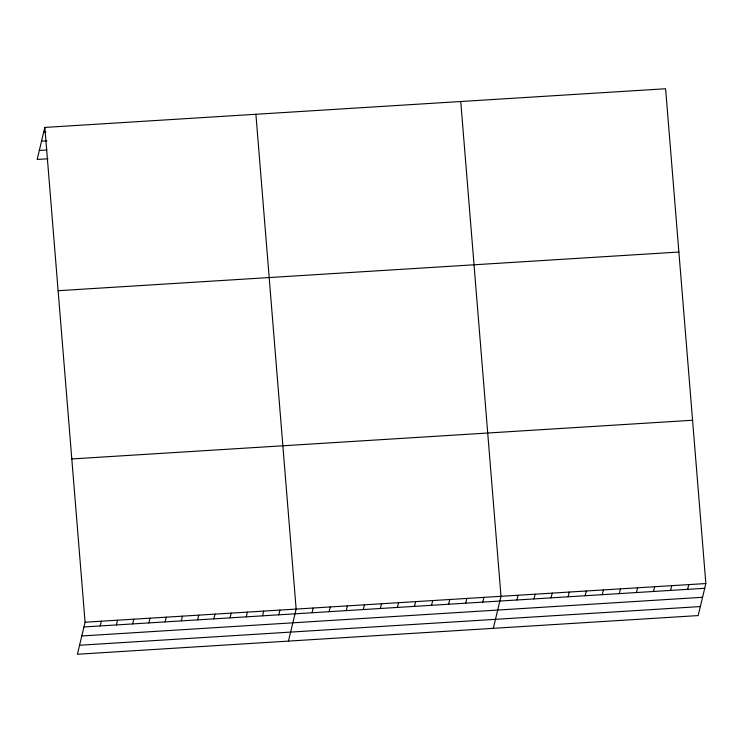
<?xml version="1.0" encoding="UTF-8"?>
<svg xmlns="http://www.w3.org/2000/svg" width="743" height="743" viewBox="0 0 743 743"><rect width="100%" height="100%" fill="white"/><g stroke="black" fill="none" stroke-linecap="round" stroke-linejoin="round"><path stroke-width="1.11" d="M44.84 127.424L85.083 622.225L77.393 654.249L698.16 615.575L705.85 583.543L665.607 88.751L44.84 127.424L37.15 159.457L47.97 158.779M100.175 625.95L101.317 621.213M116.41 624.937L117.552 620.201M132.644 623.925L133.786 619.188M148.888 622.913L150.021 618.176M165.122 621.9L166.256 617.164M181.357 620.888L182.49 616.151M197.592 619.885L198.725 615.139M213.826 618.873L214.959 614.127M230.061 617.86L231.203 613.114M246.295 616.848L247.438 612.111M262.53 615.836L263.672 611.099M278.764 614.823L279.907 610.087M288.451 641.098L296.141 609.074L255.898 114.273M312.079 612.752L313.212 608.006M329.149 611.684L330.282 606.947M346.219 610.616L347.352 605.879M363.29 609.557L364.423 604.821M380.36 608.489L381.493 603.753M397.431 607.43L398.564 602.694M414.501 606.362L415.643 601.626M431.572 605.304L432.714 600.567M448.642 604.235L449.784 599.499M465.712 603.177L466.855 598.44M482.783 602.109L483.925 597.372M493.306 628.337L500.996 596.313L460.753 101.512M516.933 599.982L518.066 595.245M534.003 598.923L535.136 594.186M551.074 597.855L552.207 593.118M568.144 596.796L569.277 592.05M585.215 595.728L586.348 590.991M602.285 594.669L603.418 589.923M619.356 593.601L620.498 588.865M636.426 592.543L637.568 587.797M653.496 591.474L654.639 586.738M670.567 590.416L671.709 585.67M687.637 589.348L688.78 584.611M43.698 132.161L45.871 132.031M41.543 141.17L46.948 140.836M39.314 150.448L46.893 149.975M58.121 290.708L678.888 252.035M71.802 458.942L692.569 420.259M85.083 622.225L705.85 583.543M83.94 626.962L704.717 588.289M81.776 635.971L702.553 597.288M79.547 645.249L700.324 606.567"/></g></svg>
